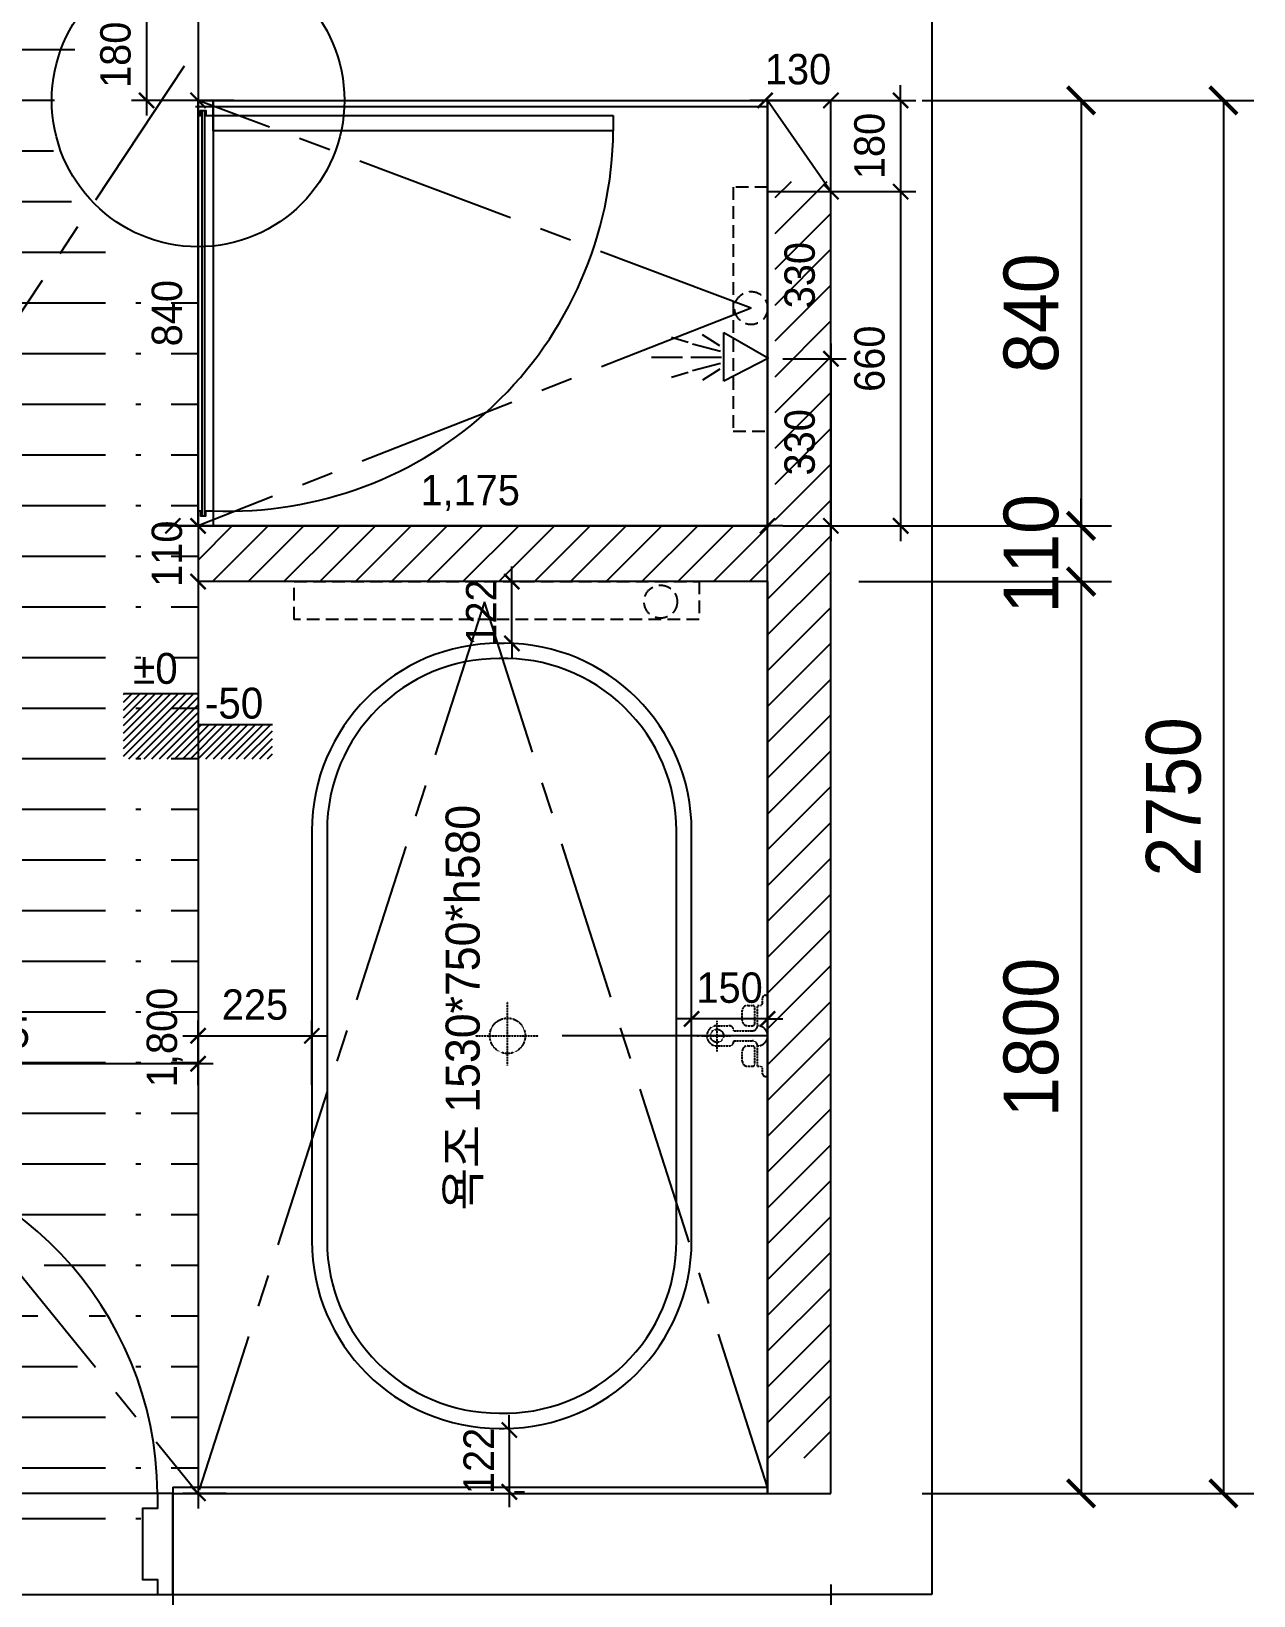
# Model space of a CAD drawing. Header units: millimetres. Extents: x 217202 to 745838, y -6815 to 171372.
# Drawn here: x 366024 to 368438, y 25093 to 28181 of the extents above; entities that cross this region are included whole.
import ezdxf

# ---------------------------------------------------------------- set-up
doc = ezdxf.new("R2010")
doc.units = ezdxf.units.MM
doc.header["$PDMODE"] = 3
doc.linetypes.add('CENTER', pattern=[50.8, 31.75, -6.35, 6.35, -6.35])
doc.linetypes.add('DASHED', pattern=[0.75, 0.5, -0.25])
doc.layers.get('DEFPOINTS').update_dxf_attribs({"color": 248})
for name, color, linetype in [('0-ELC TEXT', 7, 'Continuous'), ('03-WAL NEW', 3, 'Continuous'), ('06-FUR', 6, 'Continuous'), ('06-LIGHT', 4, 'Continuous'), ('07-DIM', 5, 'Continuous'), ('BATH', 4, 'Continuous'), ('C-WALL1', 2, 'Continuous'), ('CO-BATH', 6, 'Continuous'), ('FUR', 8, 'DASHED'), ('HAT', 5, 'Continuous'), ('TOILET-1', 6, 'Continuous'), ('도면층4', 4, 'Continuous'), ('도면층5', 5, 'Continuous')]:
    doc.layers.add(name, color=color, linetype=linetype)
doc.styles.add('HY 울릉도 L', font='')
doc.styles.add('YOURNAME', font='HY울릉도M.TTF')
doc.styles.add('코레일둥고', font='Korail_Round_Gothic_Medium.ttf')
doc.styles.get('HY 울릉도 L').set_extended_font_data('HY울릉도L')
doc.linetypes.add('ZIGZAG', pattern='A,0.0001,-0.2,[131,ltypeshp.shx,S=0.2,R=0,X=-0.2,Y=0],-0.4,[131,ltypeshp.shx,S=0.2,R=180,X=0.2,Y=0],-0.2', length=0.8001)
doc.dimstyles.new('30', dxfattribs={"dimscale": 30, "dimtxt": 2, "dimasz": 1, "dimexe": 1, "dimexo": 1, "dimgap": 1, "dimtad": 1, "dimdec": 0, "dimrnd": 0.05, "dimdsep": 46, "dimlunit": 6, "dimtxsty": 'HY 울릉도 L', "dimblk": 'ARCHTICK', "dimcen": 2.5, "dimdle": 1, "dimclrd": 133, "dimclre": 133, "dimclrt": 30, "dimadec": 0, "dimazin": 0, "dimtfac": 1, "dimtdec": 0, "dimtix": 1, "dimtmove": 2, "dimatfit": 3, "dimldrblk": 'ARCHTICK', "dimfxl": 1, "dimlwd": -1, "dimlwe": -1, "dimarcsym": 0})
doc.dimstyles.new('YOURNAME-60', dxfattribs={"dimscale": 60, "dimtxt": 1.8, "dimasz": 0.9, "dimexe": 1, "dimexo": 3, "dimgap": 0.7, "dimtad": 1, "dimdec": 0, "dimzin": 0, "dimdsep": 46, "dimtxsty": 'YOURNAME', "dimblk": 'ARCHTICK', "dimcen": 0, "dimclrd": 1, "dimclre": 1, "dimclrt": 7, "dimadec": 0, "dimazin": 0, "dimtfac": 1, "dimtdec": 0, "dimtix": 1, "dimtmove": 2, "dimatfit": 3, "dimldrblk": 'ARCHTICK', "dimfxl": 1, "dimtolj": 1, "dimtzin": 0, "dimarcsym": 0})

# ---------------------------------------------------------------- blocks, each defined once
blk = doc.blocks.new('_ArchTick')
at = {"color": 0, "linetype": 'ByBlock', "const_width": 0.15}
blk.add_lwpolyline([(-0.5, -0.5), (0.5, 0.5)], dxfattribs=at)
blk = doc.blocks.new('*D655')
at = {"layer": 'DEFPOINTS', "color": 0, "transparency": 16777216}
for p in [(366303.1, 25294.6), (367603.1, 25294.6), (366303.1, 24866)]:
    blk.add_point(p, dxfattribs=at)
at = {"layer": 'HAT', "color": 1, "lineweight": -2, "transparency": 16777216}
for p, q in [((366303.1, 25114.6), (366303.1, 24806)), ((367603.1, 25114.6), (367603.1, 24806)), ((367603.1, 24866), (366303.1, 24866))]:
    blk.add_line(p, q, dxfattribs=at)
at = {"layer": 'HAT', "color": 1, "lineweight": -2, "transparency": 16777216, "xscale": 54, "yscale": 54, "zscale": 54, "rotation": 180}
blk.add_blockref('_ArchTick', (366303.1, 24866), dxfattribs=at)
at = {"layer": 'HAT', "color": 1, "lineweight": -2, "transparency": 16777216, "xscale": 54, "yscale": 54, "zscale": 54}
blk.add_blockref('_ArchTick', (367603.1, 24866), dxfattribs=at)
at = {"layer": 'HAT', "color": 7, "transparency": 16777216, "insert": (366953.1, 24964.1), "char_height": 108, "attachment_point": 5, "style": 'YOURNAME'}
blk.add_mtext('\\A1;1300', dxfattribs=at)
blk = doc.blocks.new('*D656')
at = {"layer": 'DEFPOINTS', "color": 0, "transparency": 16777216}
for p in [(365558.1, 25294.6), (366303.1, 25294.6), (365558.1, 24866)]:
    blk.add_point(p, dxfattribs=at)
at = {"layer": 'HAT', "color": 1, "lineweight": -2, "transparency": 16777216}
for p, q in [((365558.1, 25114.6), (365558.1, 24806)), ((366303.1, 25114.6), (366303.1, 24806)), ((366303.1, 24866), (365558.1, 24866))]:
    blk.add_line(p, q, dxfattribs=at)
at = {"layer": 'HAT', "color": 1, "lineweight": -2, "transparency": 16777216, "xscale": 54, "yscale": 54, "zscale": 54, "rotation": 180}
blk.add_blockref('_ArchTick', (365558.1, 24866), dxfattribs=at)
at = {"layer": 'HAT', "color": 1, "lineweight": -2, "transparency": 16777216, "xscale": 54, "yscale": 54, "zscale": 54}
blk.add_blockref('_ArchTick', (366303.1, 24866), dxfattribs=at)
at = {"layer": 'HAT', "color": 7, "transparency": 16777216, "insert": (365930.6, 24963.1), "char_height": 108, "attachment_point": 5, "style": 'YOURNAME'}
blk.add_mtext('\\A1;745', dxfattribs=at)
blk = doc.blocks.new('*D623')
at = {"layer": 'DEFPOINTS', "color": 0, "transparency": 16777216}
for p in [(367603.1, 28612.6), (366353.1, 28262.6), (367603.1, 28044.6)]:
    blk.add_point(p, dxfattribs=at)
at = {"layer": 'HAT', "color": 1, "lineweight": -2, "transparency": 16777216}
for p, q in [((366353.1, 28442.6), (366353.1, 28672.6)), ((367603.1, 28224.6), (367603.1, 28672.6)), ((366353.1, 28612.6), (367603.1, 28612.6))]:
    blk.add_line(p, q, dxfattribs=at)
at = {"layer": 'HAT', "color": 1, "lineweight": -2, "transparency": 16777216, "xscale": 54, "yscale": 54, "zscale": 54, "rotation": 180}
blk.add_blockref('_ArchTick', (366353.1, 28612.6), dxfattribs=at)
at = {"layer": 'HAT', "color": 1, "lineweight": -2, "transparency": 16777216, "xscale": 54, "yscale": 54, "zscale": 54}
blk.add_blockref('_ArchTick', (367603.1, 28612.6), dxfattribs=at)
at = {"layer": 'HAT', "color": 7, "transparency": 16777216, "insert": (366978.1, 28710.7), "char_height": 108, "attachment_point": 5, "style": 'YOURNAME'}
blk.add_mtext('\\A1;1250', dxfattribs=at)
blk = doc.blocks.new('*D624')
at = {"layer": 'DEFPOINTS', "color": 0, "transparency": 16777216}
for p in [(365608.1, 28612.6), (366353.1, 28183.9), (365608.1, 28141.1)]:
    blk.add_point(p, dxfattribs=at)
at = {"layer": 'HAT', "color": 1, "lineweight": -2, "transparency": 16777216}
for p, q in [((365608.1, 28321.1), (365608.1, 28672.6)), ((366353.1, 28363.9), (366353.1, 28672.6)), ((366353.1, 28612.6), (365608.1, 28612.6))]:
    blk.add_line(p, q, dxfattribs=at)
at = {"layer": 'HAT', "color": 1, "lineweight": -2, "transparency": 16777216, "xscale": 54, "yscale": 54, "zscale": 54, "rotation": 180}
blk.add_blockref('_ArchTick', (365608.1, 28612.6), dxfattribs=at)
at = {"layer": 'HAT', "color": 1, "lineweight": -2, "transparency": 16777216, "xscale": 54, "yscale": 54, "zscale": 54}
blk.add_blockref('_ArchTick', (366353.1, 28612.6), dxfattribs=at)
at = {"layer": 'HAT', "color": 7, "transparency": 16777216, "insert": (365980.6, 28709.6), "char_height": 108, "attachment_point": 5, "style": 'YOURNAME'}
blk.add_mtext('\\A1;745', dxfattribs=at)
blk = doc.blocks.new('AC-8')
at = {"layer": 'BATH'}
for p, q in [((-50.8, 54), (-0.1, 142.7)), ((-0.1, 142.7), (45.4, 54)), ((45.4, 54), (-50.8, 54)), ((-24.7, 46.5), (-46.3, 12.2)), ((-13.5, 47.3), (-27.7, -7.9)), ((-1.6, 49.5), (-1.6, -10.8)), ((10.4, 47.3), (24.5, -7.9)), ((21.6, 46.5), (43.2, 12.2)), ((-31.4, -16.2), (-41.1, -49)), ((-1.6, -27.3), (-1.6, -88.5)), ((28.3, -16.2), (38, -49))]:
    blk.add_line(p, q, dxfattribs=at)
blk = doc.blocks.new('*D625')
at = {"layer": 'DEFPOINTS', "color": 0, "transparency": 16777216}
for p in [(367603.1, 28044.6), (367603.1, 25294.6), (368378.3, 25294.6)]:
    blk.add_point(p, dxfattribs=at)
at = {"layer": 'HAT', "color": 1, "lineweight": -2, "transparency": 16777216}
for p, q in [((367783.1, 28044.6), (368438.3, 28044.6)), ((368378.3, 28044.6), (368378.3, 25294.6)), ((367783.1, 25294.6), (368438.3, 25294.6))]:
    blk.add_line(p, q, dxfattribs=at)
at = {"layer": 'HAT', "color": 1, "lineweight": -2, "transparency": 16777216, "xscale": 54, "yscale": 54, "zscale": 54}
for p, rotation in [((368378.3, 28044.6), 90), ((368378.3, 25294.6), 270)]:
    blk.add_blockref('_ArchTick', p, dxfattribs=dict(at, rotation=rotation))
at = {"layer": 'HAT', "color": 7, "transparency": 16777216, "insert": (368280.1, 26669.6), "char_height": 108, "attachment_point": 5, "rotation": 90, "style": 'YOURNAME'}
blk.add_mtext('\\A1;2750', dxfattribs=at)
blk = doc.blocks.new('*D626')
at = {"layer": 'DEFPOINTS', "color": 0, "transparency": 16777216}
for p in [(367603.1, 28044.6), (367328.6, 27204.6), (368097.2, 27204.6)]:
    blk.add_point(p, dxfattribs=at)
at = {"layer": 'HAT', "color": 1, "lineweight": -2, "transparency": 16777216}
for p, q in [((367783.1, 28044.6), (368157.2, 28044.6)), ((368097.2, 28044.6), (368097.2, 27204.6)), ((367508.6, 27204.6), (368157.2, 27204.6))]:
    blk.add_line(p, q, dxfattribs=at)
at = {"layer": 'HAT', "color": 1, "lineweight": -2, "transparency": 16777216, "xscale": 54, "yscale": 54, "zscale": 54}
for p, rotation in [((368097.2, 28044.6), 90), ((368097.2, 27204.6), 270)]:
    blk.add_blockref('_ArchTick', p, dxfattribs=dict(at, rotation=rotation))
at = {"layer": 'HAT', "color": 7, "transparency": 16777216, "insert": (367998.9, 27624.6), "char_height": 108, "attachment_point": 5, "rotation": 90, "style": 'YOURNAME'}
blk.add_mtext('\\A1;840', dxfattribs=at)
blk = doc.blocks.new('*D627')
at = {"layer": 'DEFPOINTS', "color": 0, "transparency": 16777216}
for p in [(367478.1, 27094.6), (367603.1, 25294.6), (368097.2, 25294.6)]:
    blk.add_point(p, dxfattribs=at)
at = {"layer": 'HAT', "color": 1, "lineweight": -2, "transparency": 16777216}
for p, q in [((367658.1, 27094.6), (368157.2, 27094.6)), ((368097.2, 27094.6), (368097.2, 25294.6)), ((367783.1, 25294.6), (368157.2, 25294.6))]:
    blk.add_line(p, q, dxfattribs=at)
at = {"layer": 'HAT', "color": 1, "lineweight": -2, "transparency": 16777216, "xscale": 54, "yscale": 54, "zscale": 54}
for p, rotation in [((368097.2, 27094.6), 90), ((368097.2, 25294.6), 270)]:
    blk.add_blockref('_ArchTick', p, dxfattribs=dict(at, rotation=rotation))
at = {"layer": 'HAT', "color": 7, "transparency": 16777216, "insert": (367998.9, 26194.6), "char_height": 108, "attachment_point": 5, "rotation": 90, "style": 'YOURNAME'}
blk.add_mtext('\\A1;1800', dxfattribs=at)
blk = doc.blocks.new('*D665')
at = {"layer": '06-FUR', "color": 133, "transparency": 16777216}
for p, q in [((366353.1, 27124.6), (366353.1, 25264.6)), ((366383.1, 27094.6), (366383.1, 27094.6)), ((366408.7, 25294.6), (366323.1, 25294.6))]:
    blk.add_line(p, q, dxfattribs=at)
at = {"layer": 'DEFPOINTS', "color": 0, "transparency": 16777216}
for p in [(366353.1, 27094.6), (366353.1, 25294.6), (366438.7, 25294.6)]:
    blk.add_point(p, dxfattribs=at)
at = {"layer": '06-FUR', "color": 133, "transparency": 16777216, "xscale": 30, "yscale": 30, "zscale": 30}
for p, rotation in [((366353.1, 27094.6), 90), ((366353.1, 25294.6), 270)]:
    blk.add_blockref('_ArchTick', p, dxfattribs=dict(at, rotation=rotation))
at = {"layer": '06-FUR', "color": 30, "transparency": 16777216, "insert": (366287.1, 26194.6), "char_height": 60, "attachment_point": 5, "rotation": 90, "style": 'HY 울릉도 L'}
blk.add_mtext('1,800', dxfattribs=at)
blk = doc.blocks.new('*D611')
at = {"layer": '06-FUR', "color": 133, "transparency": 16777216}
for p, q in [((366423.7, 28044.6), (366323.1, 28044.6)), ((366353.1, 28074.6), (366353.1, 27174.6)), ((366423.7, 27204.6), (366323.1, 27204.6))]:
    blk.add_line(p, q, dxfattribs=at)
at = {"layer": 'DEFPOINTS', "color": 0, "transparency": 16777216}
for p in [(366453.7, 28044.6), (366353.1, 27204.6), (366453.7, 27204.6)]:
    blk.add_point(p, dxfattribs=at)
at = {"layer": '06-FUR', "color": 133, "transparency": 16777216, "xscale": 30, "yscale": 30, "zscale": 30}
for p, rotation in [((366353.1, 28044.6), 90), ((366353.1, 27204.6), 270)]:
    blk.add_blockref('_ArchTick', p, dxfattribs=dict(at, rotation=rotation))
at = {"layer": '06-FUR', "color": 30, "transparency": 16777216, "insert": (366291.8, 27624.6), "char_height": 60, "attachment_point": 5, "rotation": 90, "style": 'HY 울릉도 L'}
blk.add_mtext('840', dxfattribs=at)
blk = doc.blocks.new('*D659')
at = {"layer": '06-FUR', "color": 133, "transparency": 16777216}
for p, q in [((367473.1, 28044.6), (367443.1, 28044.6)), ((367473.1, 28074.6), (367473.1, 28074.6)), ((367473.1, 28044.6), (367603.1, 28044.6)), ((367603.1, 28074.6), (367603.1, 28074.6)), ((367603.1, 28044.6), (367633.1, 28044.6))]:
    blk.add_line(p, q, dxfattribs=at)
at = {"layer": 'DEFPOINTS', "color": 0, "transparency": 16777216}
for p in [(367473.1, 28044.6), (367603.1, 28044.6), (367603.1, 28044.6)]:
    blk.add_point(p, dxfattribs=at)
at = {"layer": '06-FUR', "color": 133, "transparency": 16777216, "xscale": 30, "yscale": 30, "zscale": 30}
blk.add_blockref('_ArchTick', (367473.1, 28044.6), dxfattribs=at)
at = {"layer": '06-FUR', "color": 133, "transparency": 16777216, "xscale": 30, "yscale": 30, "zscale": 30, "rotation": 180}
blk.add_blockref('_ArchTick', (367603.1, 28044.6), dxfattribs=at)
at = {"layer": '06-FUR', "color": 30, "transparency": 16777216, "insert": (367538.1, 28105.9), "char_height": 60, "attachment_point": 5, "style": 'HY 울릉도 L'}
blk.add_mtext('130', dxfattribs=at)
blk = doc.blocks.new('*D660')
at = {"layer": '06-FUR', "color": 133, "transparency": 16777216}
for p, q in [((367478.1, 27124.6), (367478.1, 27234.6)), ((367508.1, 27204.6), (366273.1, 27204.6))]:
    blk.add_line(p, q, dxfattribs=at)
at = {"layer": 'DEFPOINTS', "color": 0, "transparency": 16777216}
for p in [(366303.1, 27204.6), (366303.1, 27204.6), (367478.1, 27094.6)]:
    blk.add_point(p, dxfattribs=at)
at = {"layer": '06-FUR', "color": 133, "transparency": 16777216, "xscale": 30, "yscale": 30, "zscale": 30, "rotation": 180}
blk.add_blockref('_ArchTick', (366303.1, 27204.6), dxfattribs=at)
at = {"layer": '06-FUR', "color": 133, "transparency": 16777216, "xscale": 30, "yscale": 30, "zscale": 30}
blk.add_blockref('_ArchTick', (367478.1, 27204.6), dxfattribs=at)
at = {"layer": '06-FUR', "color": 30, "transparency": 16777216, "insert": (366890.6, 27269.8), "char_height": 60, "attachment_point": 5, "style": 'HY 울릉도 L'}
blk.add_mtext('1,175', dxfattribs=at)
blk = doc.blocks.new('*D612')
at = {"layer": '06-FUR', "color": 133, "transparency": 16777216}
for p, q in [((366353.1, 27204.6), (366353.1, 27234.6)), ((366353.1, 27204.6), (366353.1, 27094.6)), ((366383.1, 27204.6), (366383.1, 27204.6)), ((366353.1, 27094.6), (366353.1, 27064.6)), ((366383.1, 27094.6), (366383.1, 27094.6))]:
    blk.add_line(p, q, dxfattribs=at)
at = {"layer": 'DEFPOINTS', "color": 0, "transparency": 16777216}
for p in [(366353.1, 27204.6), (366353.1, 27094.6), (366353.1, 27094.6)]:
    blk.add_point(p, dxfattribs=at)
at = {"layer": '06-FUR', "color": 133, "transparency": 16777216, "xscale": 30, "yscale": 30, "zscale": 30}
for p, rotation in [((366353.1, 27204.6), 270), ((366353.1, 27094.6), 90)]:
    blk.add_blockref('_ArchTick', p, dxfattribs=dict(at, rotation=rotation))
at = {"layer": '06-FUR', "color": 30, "transparency": 16777216, "insert": (366291.8, 27149.6), "char_height": 60, "attachment_point": 5, "rotation": 90, "style": 'HY 울릉도 L'}
blk.add_mtext('110', dxfattribs=at)
blk = doc.blocks.new('*D619')
at = {"layer": '06-FUR', "color": 133, "transparency": 16777216}
for p, q in [((366353.1, 26167.9), (366353.1, 26112.9)), ((366383.1, 26142.9), (365528.1, 26142.9))]:
    blk.add_line(p, q, dxfattribs=at)
at = {"layer": 'DEFPOINTS', "color": 0, "transparency": 16777216}
for p in [(366353.1, 26197.9), (365558.1, 26142.9), (365558.1, 26142.9)]:
    blk.add_point(p, dxfattribs=at)
at = {"layer": '06-FUR', "color": 133, "transparency": 16777216, "xscale": 30, "yscale": 30, "zscale": 30, "rotation": 180}
blk.add_blockref('_ArchTick', (365558.1, 26142.9), dxfattribs=at)
at = {"layer": '06-FUR', "color": 133, "transparency": 16777216, "xscale": 30, "yscale": 30, "zscale": 30}
blk.add_blockref('_ArchTick', (366353.1, 26142.9), dxfattribs=at)
at = {"layer": '06-FUR', "color": 30, "transparency": 16777216, "insert": (365955.6, 26204.2), "char_height": 60, "attachment_point": 5, "style": 'HY 울릉도 L'}
blk.add_mtext('795', dxfattribs=at)
blk = doc.blocks.new('*D621')
at = {"layer": '06-FUR', "color": 133, "transparency": 16777216}
for p, q in [((366353.1, 26100.6), (366353.1, 26227.9)), ((366577.9, 26101.4), (366577.9, 26227.9)), ((366323.1, 26197.9), (366607.9, 26197.9))]:
    blk.add_line(p, q, dxfattribs=at)
at = {"layer": 'DEFPOINTS', "color": 0, "transparency": 16777216}
for p in [(366577.9, 26197.9), (366353.1, 26070.6), (366577.9, 26071.4)]:
    blk.add_point(p, dxfattribs=at)
at = {"layer": '06-FUR', "color": 133, "transparency": 16777216, "xscale": 30, "yscale": 30, "zscale": 30, "rotation": 180}
blk.add_blockref('_ArchTick', (366353.1, 26197.9), dxfattribs=at)
at = {"layer": '06-FUR', "color": 133, "transparency": 16777216, "xscale": 30, "yscale": 30, "zscale": 30}
blk.add_blockref('_ArchTick', (366577.9, 26197.9), dxfattribs=at)
at = {"layer": '06-FUR', "color": 30, "transparency": 16777216, "insert": (366465.5, 26259.2), "char_height": 60, "attachment_point": 5, "style": 'HY 울릉도 L'}
blk.add_mtext('225', dxfattribs=at)
blk = doc.blocks.new('*D663')
at = {"layer": '06-FUR', "color": 133, "transparency": 16777216}
for p, q in [((367740.8, 27894.6), (367740.8, 27174.6)), ((367770.8, 27864.6), (367770.8, 27864.6)), ((367508.1, 27204.6), (367770.8, 27204.6))]:
    blk.add_line(p, q, dxfattribs=at)
at = {"layer": 'DEFPOINTS', "color": 0, "transparency": 16777216}
for p in [(367740.8, 27864.6), (367478.1, 27204.6), (367740.8, 27204.6)]:
    blk.add_point(p, dxfattribs=at)
at = {"layer": '06-FUR', "color": 133, "transparency": 16777216, "xscale": 30, "yscale": 30, "zscale": 30}
for p, rotation in [((367740.8, 27864.6), 90), ((367740.8, 27204.6), 270)]:
    blk.add_blockref('_ArchTick', p, dxfattribs=dict(at, rotation=rotation))
at = {"layer": '06-FUR', "color": 30, "transparency": 16777216, "insert": (367679.6, 27534.6), "char_height": 60, "attachment_point": 5, "rotation": 90, "style": 'HY 울릉도 L'}
blk.add_mtext('660', dxfattribs=at)
blk = doc.blocks.new('*D622')
at = {"layer": '06-FUR', "color": 133, "transparency": 16777216}
for p, q in [((367478.1, 26157.8), (367478.1, 26261.2)), ((367327.9, 26231.2), (367297.9, 26231.2)), ((367478.1, 26231.2), (367327.9, 26231.2)), ((367478.1, 26231.2), (367508.1, 26231.2))]:
    blk.add_line(p, q, dxfattribs=at)
at = {"layer": 'DEFPOINTS', "color": 0, "transparency": 16777216}
for p in [(367327.9, 26231.2), (367327.9, 26231.2), (367478.1, 26127.8)]:
    blk.add_point(p, dxfattribs=at)
at = {"layer": '06-FUR', "color": 133, "transparency": 16777216, "xscale": 30, "yscale": 30, "zscale": 30}
blk.add_blockref('_ArchTick', (367327.9, 26231.2), dxfattribs=at)
at = {"layer": '06-FUR', "color": 133, "transparency": 16777216, "xscale": 30, "yscale": 30, "zscale": 30, "rotation": 180}
blk.add_blockref('_ArchTick', (367478.1, 26231.2), dxfattribs=at)
at = {"layer": '06-FUR', "color": 30, "transparency": 16777216, "insert": (367403, 26292.6), "char_height": 60, "attachment_point": 5, "style": 'HY 울릉도 L'}
blk.add_mtext('150', dxfattribs=at)
blk = doc.blocks.new('*D664')
at = {"layer": '06-FUR', "color": 133, "transparency": 16777216}
for p, q in [((366972.9, 27094.6), (366972.9, 27124.6)), ((366972.9, 26972.6), (366972.9, 27094.6)), ((366987.9, 27094.6), (367002.9, 27094.6)), ((366972.9, 26972.6), (366972.9, 26942.6)), ((367002.9, 26972.6), (367002.9, 26972.6))]:
    blk.add_line(p, q, dxfattribs=at)
at = {"layer": 'DEFPOINTS', "color": 0, "transparency": 16777216}
for p in [(366957.9, 27094.6), (366972.9, 27094.6), (366972.9, 26972.6)]:
    blk.add_point(p, dxfattribs=at)
at = {"layer": '06-FUR', "color": 133, "transparency": 16777216, "xscale": 30, "yscale": 30, "zscale": 30}
for p, rotation in [((366972.9, 27094.6), 270), ((366972.9, 26972.6), 90)]:
    blk.add_blockref('_ArchTick', p, dxfattribs=dict(at, rotation=rotation))
at = {"layer": '06-FUR', "color": 30, "transparency": 16777216, "insert": (366912.3, 27033.6), "char_height": 60, "attachment_point": 5, "rotation": 90, "style": 'HY 울릉도 L'}
blk.add_mtext('122', dxfattribs=at)
blk = doc.blocks.new('*D666')
at = {"layer": '06-FUR', "color": 133, "transparency": 16777216}
for p, q in [((367633.1, 28044.6), (367770.8, 28044.6)), ((367740.8, 28044.6), (367740.8, 28074.6)), ((367740.8, 28044.6), (367740.8, 27864.6)), ((367633.1, 27864.6), (367770.8, 27864.6)), ((367740.8, 27864.6), (367740.8, 27834.6))]:
    blk.add_line(p, q, dxfattribs=at)
at = {"layer": 'DEFPOINTS', "color": 0, "transparency": 16777216}
for p in [(367603.1, 28044.6), (367603.1, 27864.6), (367740.8, 27864.6)]:
    blk.add_point(p, dxfattribs=at)
at = {"layer": '06-FUR', "color": 133, "transparency": 16777216, "xscale": 30, "yscale": 30, "zscale": 30}
for p, rotation in [((367740.8, 28044.6), 270), ((367740.8, 27864.6), 90)]:
    blk.add_blockref('_ArchTick', p, dxfattribs=dict(at, rotation=rotation))
at = {"layer": '06-FUR', "color": 30, "transparency": 16777216, "insert": (367679.5, 27954.6), "char_height": 60, "attachment_point": 5, "rotation": 90, "style": 'HY 울릉도 L'}
blk.add_mtext('180', dxfattribs=at)
blk = doc.blocks.new('*D667')
at = {"layer": '06-FUR', "color": 133, "transparency": 16777216}
for p, q in [((367603.1, 27504.6), (367603.1, 27894.6)), ((367508.1, 27864.6), (367633.1, 27864.6)), ((367508.1, 27534.6), (367633.1, 27534.6))]:
    blk.add_line(p, q, dxfattribs=at)
at = {"layer": 'DEFPOINTS', "color": 0, "transparency": 16777216}
for p in [(367478.1, 27864.6), (367603.1, 27864.6), (367478.1, 27534.6)]:
    blk.add_point(p, dxfattribs=at)
at = {"layer": '06-FUR', "color": 133, "transparency": 16777216, "xscale": 30, "yscale": 30, "zscale": 30}
for p, rotation in [((367603.1, 27864.6), 90), ((367603.1, 27534.6), 270)]:
    blk.add_blockref('_ArchTick', p, dxfattribs=dict(at, rotation=rotation))
at = {"layer": '06-FUR', "color": 30, "transparency": 16777216, "insert": (367541.7, 27699.6), "char_height": 60, "attachment_point": 5, "rotation": 90, "style": 'HY 울릉도 L'}
blk.add_mtext('330', dxfattribs=at)
blk = doc.blocks.new('*D668')
at = {"layer": '06-FUR', "color": 133, "transparency": 16777216}
for p, q in [((367603.1, 27564.6), (367603.1, 27174.6)), ((367508.1, 27534.6), (367633.1, 27534.6)), ((367508.1, 27204.6), (367633.1, 27204.6))]:
    blk.add_line(p, q, dxfattribs=at)
at = {"layer": 'DEFPOINTS', "color": 0, "transparency": 16777216}
for p in [(367478.1, 27534.6), (367478.1, 27204.6), (367603.1, 27204.6)]:
    blk.add_point(p, dxfattribs=at)
at = {"layer": '06-FUR', "color": 133, "transparency": 16777216, "xscale": 30, "yscale": 30, "zscale": 30}
for p, rotation in [((367603.1, 27534.6), 90), ((367603.1, 27204.6), 270)]:
    blk.add_blockref('_ArchTick', p, dxfattribs=dict(at, rotation=rotation))
at = {"layer": '06-FUR', "color": 30, "transparency": 16777216, "insert": (367541.7, 27369.6), "char_height": 60, "attachment_point": 5, "rotation": 90, "style": 'HY 울릉도 L'}
blk.add_mtext('330', dxfattribs=at)
blk = doc.blocks.new('*D679')
at = {"layer": '06-FUR', "color": 133, "transparency": 16777216}
for p, q in [((366967.9, 25419.7), (366967.9, 25449.7)), ((366967.9, 25419.7), (366967.9, 25297.6)), ((366997.9, 25419.7), (366997.9, 25419.7)), ((366967.9, 25297.6), (366967.9, 25267.6)), ((366977.9, 25297.6), (366997.9, 25297.6))]:
    blk.add_line(p, q, dxfattribs=at)
at = {"layer": 'DEFPOINTS', "color": 0, "transparency": 16777216}
for p in [(366967.9, 25419.7), (366947.9, 25297.6), (366967.9, 25297.6)]:
    blk.add_point(p, dxfattribs=at)
at = {"layer": '06-FUR', "color": 133, "transparency": 16777216, "xscale": 30, "yscale": 30, "zscale": 30}
for p, rotation in [((366967.9, 25419.7), 270), ((366967.9, 25297.6), 90)]:
    blk.add_blockref('_ArchTick', p, dxfattribs=dict(at, rotation=rotation))
at = {"layer": '06-FUR', "color": 30, "transparency": 16777216, "insert": (366907.3, 25358.6), "char_height": 60, "attachment_point": 5, "rotation": 90, "style": 'HY 울릉도 L'}
blk.add_mtext('122', dxfattribs=at)
blk = doc.blocks.new('*D701')
at = {"layer": 'C-WALL1', "color": 1, "lineweight": -2, "transparency": 16777216}
for p, q in [((368097.2, 27204.6), (368097.2, 27258.6)), ((367658.1, 27204.6), (368157.2, 27204.6)), ((368097.2, 27204.6), (368097.2, 27094.6)), ((367658.1, 27094.6), (368157.2, 27094.6)), ((368097.2, 27094.6), (368097.2, 27040.6))]:
    blk.add_line(p, q, dxfattribs=at)
at = {"layer": 'DEFPOINTS', "color": 0, "transparency": 16777216}
for p in [(367478.1, 27204.6), (367478.1, 27094.6), (368097.2, 27094.6)]:
    blk.add_point(p, dxfattribs=at)
at = {"layer": 'C-WALL1', "color": 1, "lineweight": -2, "transparency": 16777216, "xscale": 54, "yscale": 54, "zscale": 54}
for p, rotation in [((368097.2, 27204.6), 270), ((368097.2, 27094.6), 90)]:
    blk.add_blockref('_ArchTick', p, dxfattribs=dict(at, rotation=rotation))
at = {"layer": 'C-WALL1', "color": 7, "transparency": 16777216, "insert": (367999, 27149.6), "char_height": 108, "attachment_point": 5, "rotation": 90, "style": 'YOURNAME'}
blk.add_mtext('\\A1;110', dxfattribs=at)
blk = doc.blocks.new('*D780')
at = {"layer": '06-FUR', "color": 133, "transparency": 16777216}
for p, q in [((366251.5, 28224.6), (366251.5, 28254.6)), ((366323.1, 28224.6), (366221.5, 28224.6)), ((366251.5, 28224.6), (366251.5, 28044.6)), ((366323.1, 28044.6), (366221.5, 28044.6)), ((366251.5, 28044.6), (366251.5, 28014.6))]:
    blk.add_line(p, q, dxfattribs=at)
at = {"layer": 'DEFPOINTS', "color": 0, "transparency": 16777216}
for p in [(366353.1, 28224.6), (366251.5, 28044.6), (366353.1, 28044.6)]:
    blk.add_point(p, dxfattribs=at)
at = {"layer": '06-FUR', "color": 133, "transparency": 16777216, "xscale": 30, "yscale": 30, "zscale": 30}
for p, rotation in [((366251.5, 28224.6), 270), ((366251.5, 28044.6), 90)]:
    blk.add_blockref('_ArchTick', p, dxfattribs=dict(at, rotation=rotation))
at = {"layer": '06-FUR', "color": 30, "transparency": 16777216, "insert": (366190.2, 28134.6), "char_height": 60, "attachment_point": 5, "rotation": 90, "style": 'HY 울릉도 L'}
blk.add_mtext('180', dxfattribs=at)

msp = doc.modelspace()

# ---------------------------------------------------------------- hatches: boundary and pattern name
h = msp.add_hatch()
h.set_pattern_fill('ANSI31', color=8, scale=3.388004, angle=180)
h.set_pattern_definition([(225, (271203.047, -82096.692), (7.60628565, -7.60628565), [])])
h.paths.add_polyline_path([(366206.1, 26873.4), (366353.1, 26873.4), (366353.1, 26812.4), (366500, 26812.4), (366500, 26744.7), (366206.1, 26744.7)])
at = {"layer": '03-WAL NEW'}
h = msp.add_hatch(dxfattribs=at)
h.set_pattern_fill('_USER', color=8, scale=50, angle=45, pattern_type=0)
h.set_pattern_definition([(45, (59308.45, -42744.016), (-35.355339, 35.355339), [])])
h.paths.add_polyline_path([(367603.1, 27884.6), (367493.1, 27884.6), (367493.1, 27204.6), (366353.1, 27204.6), (366353.1, 27094.6), (367478.1, 27094.6), (367478.1, 25364.6), (367603.1, 25364.6)])
at = {"layer": 'C-WALL1'}
h = msp.add_hatch(dxfattribs=at)
h.set_pattern_fill('ACAD_ISO10W100', color=8, scale=20)
h.set_pattern_definition([(0, (0, -55), (0, 100), [240, -60, 10, -60])])
h.paths.add_polyline_path([(366353.1, 27700.6, -0.207173), (366142.3, 27791.8), (365556, 26938.3, -0.042519), (365558.1, 26889.6), (365558.1, 26258.6), (365862.3, 25868.6, -0.247175), (366262.1, 25356.2), (366343.7, 25251.6), (366353.1, 25251.6)])
h.paths.add_polyline_path([(366064.1, 27989.6, -0.169692), (366127, 28169.6), (365608.1, 28169.6), (365608.1, 27839.6), (364980.1, 27839.6), (364980.1, 27752.1), (365148.1, 27752.1), (365148.1, 27686.3), (365206.8, 27684.9, -0.407252), (365221.5, 27669.9, -0.420239), (365238.8, 27684.3, -0.003215), (365267.1, 27683.5, -0.200323), (365281.5, 27688.8, -0.036121), (365597.8, 27653, -0.292078), (365683.1, 27548.2, -0.036235), (365687.4, 27489.6, -0.036235), (365683.1, 27431, -0.292078), (365597.8, 27326.2, -0.036121), (365281.5, 27290.3, -0.200323), (365267.1, 27295.6, -0.003215), (365238.8, 27294.9, -0.420239), (365221.5, 27309.2, -0.407252), (365206.8, 27294.2), (365148.1, 27292.8), (365148.1, 27189.6), (365268.6, 27189.6, -0.379858), (365556, 26938.3), (366142.3, 27791.8, -0.190677)])
h.paths.add_polyline_path([(365862.3, 25868.6, 0.090906), (365618.1, 25929), (365618.1, 25239.6), (366273.1, 25239.6, 0.042051), (366262.1, 25356.2)])
h.paths.add_polyline_path([(365558.1, 26258.6), (365558.1, 26166.6), (365565.4, 26166.6), (365567.9, 25667.6), (365588.1, 25667.6), (365588.1, 25929.6), (365618.1, 25929.6), (365618.1, 25929, -0.090906), (365862.3, 25868.6)], flags=17)
h.paths.add_polyline_path([(366209.1, 26819.2), (366369.6, 26819.2), (366369.6, 26913.3), (366209.1, 26913.3)], flags=9)

# ---------------------------------------------------------------- linework, layer by layer
at = {"layer": '06-LIGHT'}
msp.add_lwpolyline([(366206.1, 26873.4), (366353.1, 26873.4), (366353.1, 26812.4), (366500, 26812.4)], dxfattribs=at)
at = {"layer": '07-DIM'}
for p, q in [((366348.1, 28032.6), (367478.1, 28032.6)), ((366303.1, 25306.6), (367478.1, 25306.6)), ((366303.1, 25306.6), (366303.1, 25294.6))]:
    msp.add_line(p, q, dxfattribs=at)
at = {"layer": 'C-WALL1'}
for p, q in [((367802.6, 29594.1), (367802.6, 25094.6)), ((366353.1, 28262.6), (366353.1, 28044.6)), ((366353.1, 28044.6), (367603.1, 28044.6)), ((367603.1, 25294.6), (367603.1, 28044.6)), ((367478.1, 27094.6), (367478.1, 25294.6)), ((366303.1, 25294.6), (367603.1, 25294.6)), ((366303.1, 25294.6), (366303.1, 25094.6)), ((366303.1, 25294.6), (367603.1, 25294.6)), ((366303.1, 25094.6), (367603.1, 25094.6)), ((367802.6, 25094.6), (367603.1, 25094.6))]:
    msp.add_line(p, q, dxfattribs=at)
at = {"layer": 'CO-BATH'}
for p, q in [((366360.6, 28024.6), (366360.6, 27224.6)), ((366365.6, 28024.6), (366365.6, 27224.6))]:
    msp.add_line(p, q, dxfattribs=at)
at = {"layer": 'CO-BATH', "color": 8}
for points in [[(366353.1, 28044.6), (366383.1, 28044.6), (366383.1, 27204.6), (366353.1, 27204.6)], [(367173.1, 28014.6), (367173.1, 27984.6), (366383.1, 27984.6), (366383.1, 28014.6)]]:
    msp.add_lwpolyline(points, close=True, dxfattribs=at)
at = {"layer": 'CO-BATH'}
for points in [[(366353.1, 28044.6), (366353.1, 28014.6), (366358.1, 28014.6), (366358.1, 28024.6), (366368.1, 28024.6), (366368.1, 28014.6), (366383.1, 28014.6), (366383.1, 28044.6)], [(366353.1, 27204.6), (366353.1, 27234.6), (366358.1, 27234.6), (366358.1, 27224.6), (366368.1, 27224.6), (366368.1, 27234.6), (366383.1, 27234.6), (366383.1, 27204.6)]]:
    msp.add_lwpolyline(points, close=True, dxfattribs=at)
at = {"layer": 'FUR', "linetype": 'CENTER', "ltscale": 10}
for p, q in [((365308.7, 26578.3), (366353.1, 28153.6)), ((367445.5, 27634.6), (366353.1, 28044.6)), ((367445.5, 27634.6), (366353.1, 27204.6)), ((366918.6, 27055), (366353.1, 25294.6)), ((367478.1, 25306.6), (366918.6, 27055)), ((365308.7, 26578.3), (366353.1, 25294.6))]:
    msp.add_line(p, q, dxfattribs=at)
at = {"layer": 'FUR'}
for p, q in [((366964.3, 26139.5), (366964.3, 26265.8)), ((367438.1, 26257.9), (367448.1, 26257.9)), ((367453.1, 26222.9), (367453.1, 26252.9)), ((367458.1, 26257.9), (367463.1, 26257.9)), ((367458.1, 26217.9), (367458.1, 26257.9)), ((367468.1, 26262.9), (367468.1, 26272.9)), ((367473.1, 26277.9), (367478.1, 26277.9)), ((367478.1, 26117.9), (367478.1, 26277.9)), ((367378.1, 26227.4), (367378.1, 26166.9)), ((367428.1, 26227.9), (367428.1, 26247.9)), ((366900.1, 26197.9), (367025.8, 26197.9)), ((367338.8, 26197.9), (367341.5, 26197.9)), ((367348.1, 26197.9), (367405.3, 26197.9)), ((367378.1, 26217.9), (367401.2, 26217.9)), ((367411.2, 26207.9), (367448.1, 26207.9)), ((367438.1, 26217.9), (367448.1, 26217.9)), ((367378.1, 26177.9), (367402.2, 26177.9)), ((367411.2, 26187.9), (367448.1, 26187.9)), ((367411.2, 26186.9), (367411.2, 26187.9)), ((367428.1, 26147.9), (367428.1, 26167.9)), ((367438.1, 26177.9), (367448.1, 26177.9)), ((367453.1, 26142.9), (367453.1, 26172.9)), ((367458.1, 26137.9), (367458.1, 26177.9)), ((367438.1, 26137.9), (367448.1, 26137.9)), ((367458.1, 26137.9), (367463.1, 26137.9)), ((367468.1, 26122.9), (367468.1, 26132.9)), ((367473.1, 26117.9), (367478.1, 26117.9))]:
    msp.add_line(p, q, dxfattribs=at)
at = {"layer": 'FUR', "ltscale": 50}
for points in [[(367410.1, 27873.4), (367410.1, 27391.6), (367478.1, 27391.6), (367478.1, 27873.4)], [(367342.9, 27019.6), (366542.9, 27019.6), (366542.9, 27094.6), (367342.9, 27094.6)]]:
    msp.add_lwpolyline(points, close=True, dxfattribs=at)
for centre in [(367445.5, 27634.6), (367266.8, 27055)]:
    msp.add_circle(centre, 32.6, dxfattribs=at)
at = {"layer": 'FUR'}
for centre, radius in [((366964.3, 26197.9), 35), ((367378.1, 26197.9), 12.9)]:
    msp.add_circle(centre, radius, dxfattribs=at)
for centre, radius, start, end in [((367438.1, 26247.9), 10, 90, 180), ((367448.1, 26252.9), 5, 0, 90), ((367463.1, 26262.9), 5, 270, 0), ((367473.1, 26272.9), 5, 90, 180), ((367438.1, 26227.9), 10, 180, 270), ((367448.1, 26222.9), 5, 270, 0), ((367378.1, 26197.9), 20, 90, 180), ((367378.1, 26197.9), 20, 180, 270), ((367401.2, 26207.9), 10, 0, 90), ((367448.1, 26217.9), 10, 270, 0), ((367458.1, 26197.9), 20, 270, 90), ((367402.2, 26186.9), 9, 270, 0), ((367438.1, 26167.9), 10, 90, 180), ((367448.1, 26177.9), 10, 0, 90), ((367448.1, 26172.9), 5, 0, 90), ((367438.1, 26147.9), 10, 180, 270), ((367448.1, 26142.9), 5, 270, 0), ((367463.1, 26132.9), 5, 0, 90), ((367473.1, 26122.9), 5, 180, 270)]:
    msp.add_arc(centre, radius, start, end, dxfattribs=at)
at = {"layer": 'TOILET-1'}
for p, q in [((366353.1, 28044.6), (366353.1, 25294.6)), ((367603.1, 28044.6), (367478.1, 28044.6)), ((367478.1, 28044.6), (367478.1, 27204.6)), ((367478.1, 27204.6), (367478.1, 28044.6)), ((367478.1, 28044.6), (367478.1, 27864.6)), ((367603.1, 27864.6), (367478.1, 28044.6)), ((367478.1, 27864.6), (367603.1, 27864.6)), ((367478.1, 27864.6), (367478.1, 27204.6)), ((367478.1, 27864.6), (367478.1, 27204.6)), ((366318.1, 27204.6), (367478.1, 27204.6)), ((367478.1, 27094.6), (367478.1, 27204.6)), ((367478.1, 27094.6), (366353.1, 27094.6)), ((367478.1, 27094.6), (367478.1, 25294.6)), ((367478.1, 25294.6), (367478.1, 27094.6)), ((366947.9, 26972.9), (366957.9, 26972.9)), ((366577.9, 26602.9), (366577.9, 25792.9)), ((366607.9, 26602.9), (366607.9, 25792.9)), ((367297.9, 25792.9), (367297.9, 26602.9)), ((367327.9, 25792.9), (367327.9, 26602.9)), ((366947.9, 25422.9), (366957.9, 25422.9))]:
    msp.add_line(p, q, dxfattribs=at)
at = {"layer": 'TOILET-1', "color": 240}
msp.add_line((367478.1, 26197.9), (367072.3, 26197.9), dxfattribs=at)
at = {"layer": 'TOILET-1', "color": 240, "linetype": 'ZIGZAG', "ltscale": 50, "true_color": 0xed1f24}
msp.add_circle((366353.1, 28044.6), 289, dxfattribs=at)
at = {"layer": 'TOILET-1'}
for centre, radius, start, end in [((366414.4, 27992.7), 758.8, 267.6363, 359.3879), ((366947.9, 26602.9), 370, 90, 180), ((366957.9, 26602.9), 370, 0, 90), ((366947.9, 26602.9), 340, 90, 180), ((366957.7, 26602.8), 340.2, 0.0167, 91.644), ((366947.9, 25792.9), 370, 180, 270), ((366947.9, 25792.9), 340, 180, 270), ((366957.7, 25793), 340.2, 268.356, 359.9833), ((366957.9, 25792.9), 370, 270, 0)]:
    msp.add_arc(centre, radius, start, end, dxfattribs=at)
at = {"layer": '도면층4'}
for p, q in [((366303.1, 25294.6), (365558.1, 25294.6)), ((365558.1, 25094.6), (366303.1, 25094.6))]:
    msp.add_line(p, q, dxfattribs=at)
msp.add_lwpolyline([(366303.1, 25294.6), (366273.1, 25294.6), (366273.1, 25264.6), (366243.1, 25264.6), (366243.1, 25124.6), (366273.1, 25124.6), (366273.1, 25094.6), (366303.1, 25094.6), (366303.1, 25294.6)], dxfattribs=at)
at = {"layer": '도면층5'}
msp.add_arc((365575.5, 25287.7), 697.6, 0.5595, 86.2981, dxfattribs=at)

# ---------------------------------------------------------------- block references
at = {"layer": 'C-WALL1', "rotation": 270}
msp.add_blockref('AC-8', (367337.4, 27535.5), dxfattribs=at)

# ---------------------------------------------------------------- texts
at = {"layer": '0-ELC TEXT', "insert": (366842, 25852.5), "char_height": 67.372, "attachment_point": 1, "rotation": 90, "style": '코레일둥고'}
msp.add_mtext_dynamic_manual_height_columns('{\\fGulim|b0|i0|c129|p50;욕조 1530*750*h580}', width=908.772, gutter_width=3748.8, heights=[0], dxfattribs=at)
at = {"layer": '도면층4', "style": '코레일둥고'}
for s, p in [('%%P0', (366224.8, 26892.8)), ('-50', (366366.5, 26824.2))]:
    msp.add_text(s, height=60.98, dxfattribs=at).set_placement(p)

# ---------------------------------------------------------------- dimensions: what is measured, and where the dimension line sits
at = {"layer": '06-FUR'}
for base, p1, p2, picture, middle in [((366251.5, 28044.6), (366353.1, 28224.6), (366353.1, 28044.6), '*D780', (366190.2, 28134.6)), ((366353.1, 27204.6), (366453.7, 28044.6), (366453.7, 27204.6), '*D611', (366291.8, 27624.6)), ((367740.8, 27864.6), (367603.1, 28044.6), (367603.1, 27864.6), '*D666', (367679.5, 27954.6)), ((367740.8, 27204.6), (367740.8, 27864.6), (367478.1, 27204.6), '*D663', (367679.6, 27534.6)), ((367603.1, 27864.6), (367478.1, 27534.6), (367478.1, 27864.6), '*D667', (367541.7, 27699.6)), ((367603.1, 27204.6), (367478.1, 27534.6), (367478.1, 27204.6), '*D668', (367541.7, 27369.6)), ((366353.1, 25294.6), (366353.1, 27094.6), (366438.7, 25294.6), '*D665', (366287.1, 26194.6)), ((366972.9, 27094.6), (366972.9, 26972.6), (366957.9, 27094.6), '*D664', (366912.3, 27033.6)), ((366967.9, 25297.6), (366967.9, 25419.7), (366947.9, 25297.6), '*D679', (366907.3, 25358.6))]:
    dim = msp.add_linear_dim(base=base, p1=p1, p2=p2, angle=90, dimstyle='30', override={"dimfxl": 1.25}, dxfattribs=at)
    dim.commit()
    dim.dimension.update_dxf_attribs({"geometry": picture, "text_midpoint": middle})
for base, p1, p2, picture, middle in [((367603.1, 28044.6), (367473.1, 28044.6), (367603.1, 28044.6), '*D659', (367538.1, 28105.9)), ((366303.1, 27204.6), (367478.1, 27094.6), (366303.1, 27204.6), '*D660', (366890.6, 27269.8)), ((367327.9, 26231.2), (367478.1, 26127.8), (367327.9, 26231.2), '*D622', (367403, 26292.6)), ((366577.9, 26197.9), (366353.1, 26070.6), (366577.9, 26071.4), '*D621', (366465.5, 26259.2)), ((365558.1, 26142.9), (366353.1, 26197.9), (365558.1, 26142.9), '*D619', (365955.6, 26204.2))]:
    dim = msp.add_linear_dim(base=base, p1=p1, p2=p2, dimstyle='30', override={"dimfxl": 1.25}, dxfattribs=at)
    dim.commit()
    dim.dimension.update_dxf_attribs({"geometry": picture, "text_midpoint": middle})
dim = msp.add_aligned_dim(p1=(366353.1, 27204.6), p2=(366353.1, 27094.6), distance=0, dimstyle='30', override={"dimfxl": 1.25}, dxfattribs=at)
dim.commit()
dim.dimension.update_dxf_attribs({"geometry": '*D612', "text_midpoint": (366291.8, 27149.6)})
at = {"layer": 'C-WALL1'}
dim = msp.add_linear_dim(base=(368097.2, 27094.6), p1=(367478.1, 27204.6), p2=(367478.1, 27094.6), angle=90, dimstyle='YOURNAME-60', dxfattribs=at)
dim.commit()
dim.dimension.update_dxf_attribs({"geometry": '*D701', "text_midpoint": (367999, 27149.6)})
at = {"layer": 'HAT'}
for base, p1, p2, picture, middle in [((365608.1, 28612.6), (366353.1, 28183.9), (365608.1, 28141.1), '*D624', (365980.6, 28709.6)), ((367603.1, 28612.6), (366353.1, 28262.6), (367603.1, 28044.6), '*D623', (366978.1, 28710.7)), ((365558.1, 24866), (366303.1, 25294.6), (365558.1, 25294.6), '*D656', (365930.6, 24963.1)), ((366303.1, 24866), (367603.1, 25294.6), (366303.1, 25294.6), '*D655', (366953.1, 24964.1))]:
    dim = msp.add_linear_dim(base=base, p1=p1, p2=p2, dimstyle='YOURNAME-60', dxfattribs=at)
    dim.commit()
    dim.dimension.update_dxf_attribs({"geometry": picture, "text_midpoint": middle})
for base, p1, p2, angle, picture, middle in [((368097.2, 27204.6), (367603.1, 28044.6), (367328.6, 27204.6), 270, '*D626', (367998.9, 27624.6)), ((368378.3, 25294.6), (367603.1, 28044.6), (367603.1, 25294.6), 90, '*D625', (368280.1, 26669.6)), ((368097.2, 25294.6), (367478.1, 27094.6), (367603.1, 25294.6), 270, '*D627', (367998.9, 26194.6))]:
    dim = msp.add_linear_dim(base=base, p1=p1, p2=p2, angle=angle, dimstyle='YOURNAME-60', dxfattribs=at)
    dim.commit()
    dim.dimension.update_dxf_attribs({"geometry": picture, "text_midpoint": middle})

doc.saveas('drawing.dxf')
